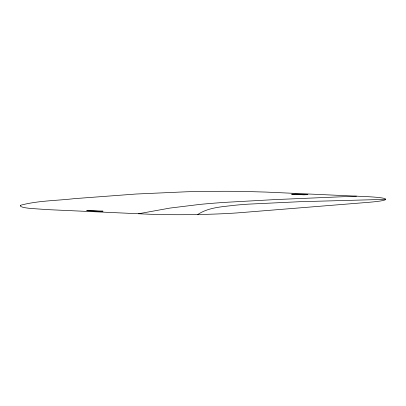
<?xml version="1.0" encoding="UTF-8"?>
<svg xmlns="http://www.w3.org/2000/svg" width="406" height="406" viewBox="0 0 406 406"><rect width="100%" height="100%" fill="white"/><g stroke="black" fill="none" stroke-linecap="round" stroke-linejoin="round"><path stroke-width="0.61" d="M197.717 214.53C208.638 207.212 222.356 206.827 234.967 205.228A103.007 6.466 -0.8 0 1 248.34 204.147L299.724 201.711L385.69 199.366M138.563 213.744L169.992 208.075L200.051 204.385A183.685 11.535 -0.8 0 1 225.127 202.361L275.258 199.579L356.483 196.164M20.341 205.73L20.813 206.547L22.944 207.293A85.818 5.39 -0.8 0 0 30.973 208.481L48.091 209.653L146.86 214.119A66.462 4.172 -0.8 0 0 240.799 212.632L367.648 202.396A66.462 4.172 -0.8 0 0 364.771 196.534L265.966 192.079L242.534 191.414A85.818 5.39 -0.8 0 0 221.397 191.287L193.154 191.627A80.403 5.05 -0.8 0 0 186.384 191.789L136.122 194.022L74.039 198.671C56.434 200.721 38.296 200.589 21.087 205.126A80.403 5.05 -0.8 0 0 20.442 205.563L20.341 205.73M86.798 210.729L99.049 211.359L103.073 211.171L90.812 210.547L86.808 210.719M291.706 194.195L303.962 194.829L307.981 194.641L295.72 194.017L291.706 194.195"/></g></svg>
